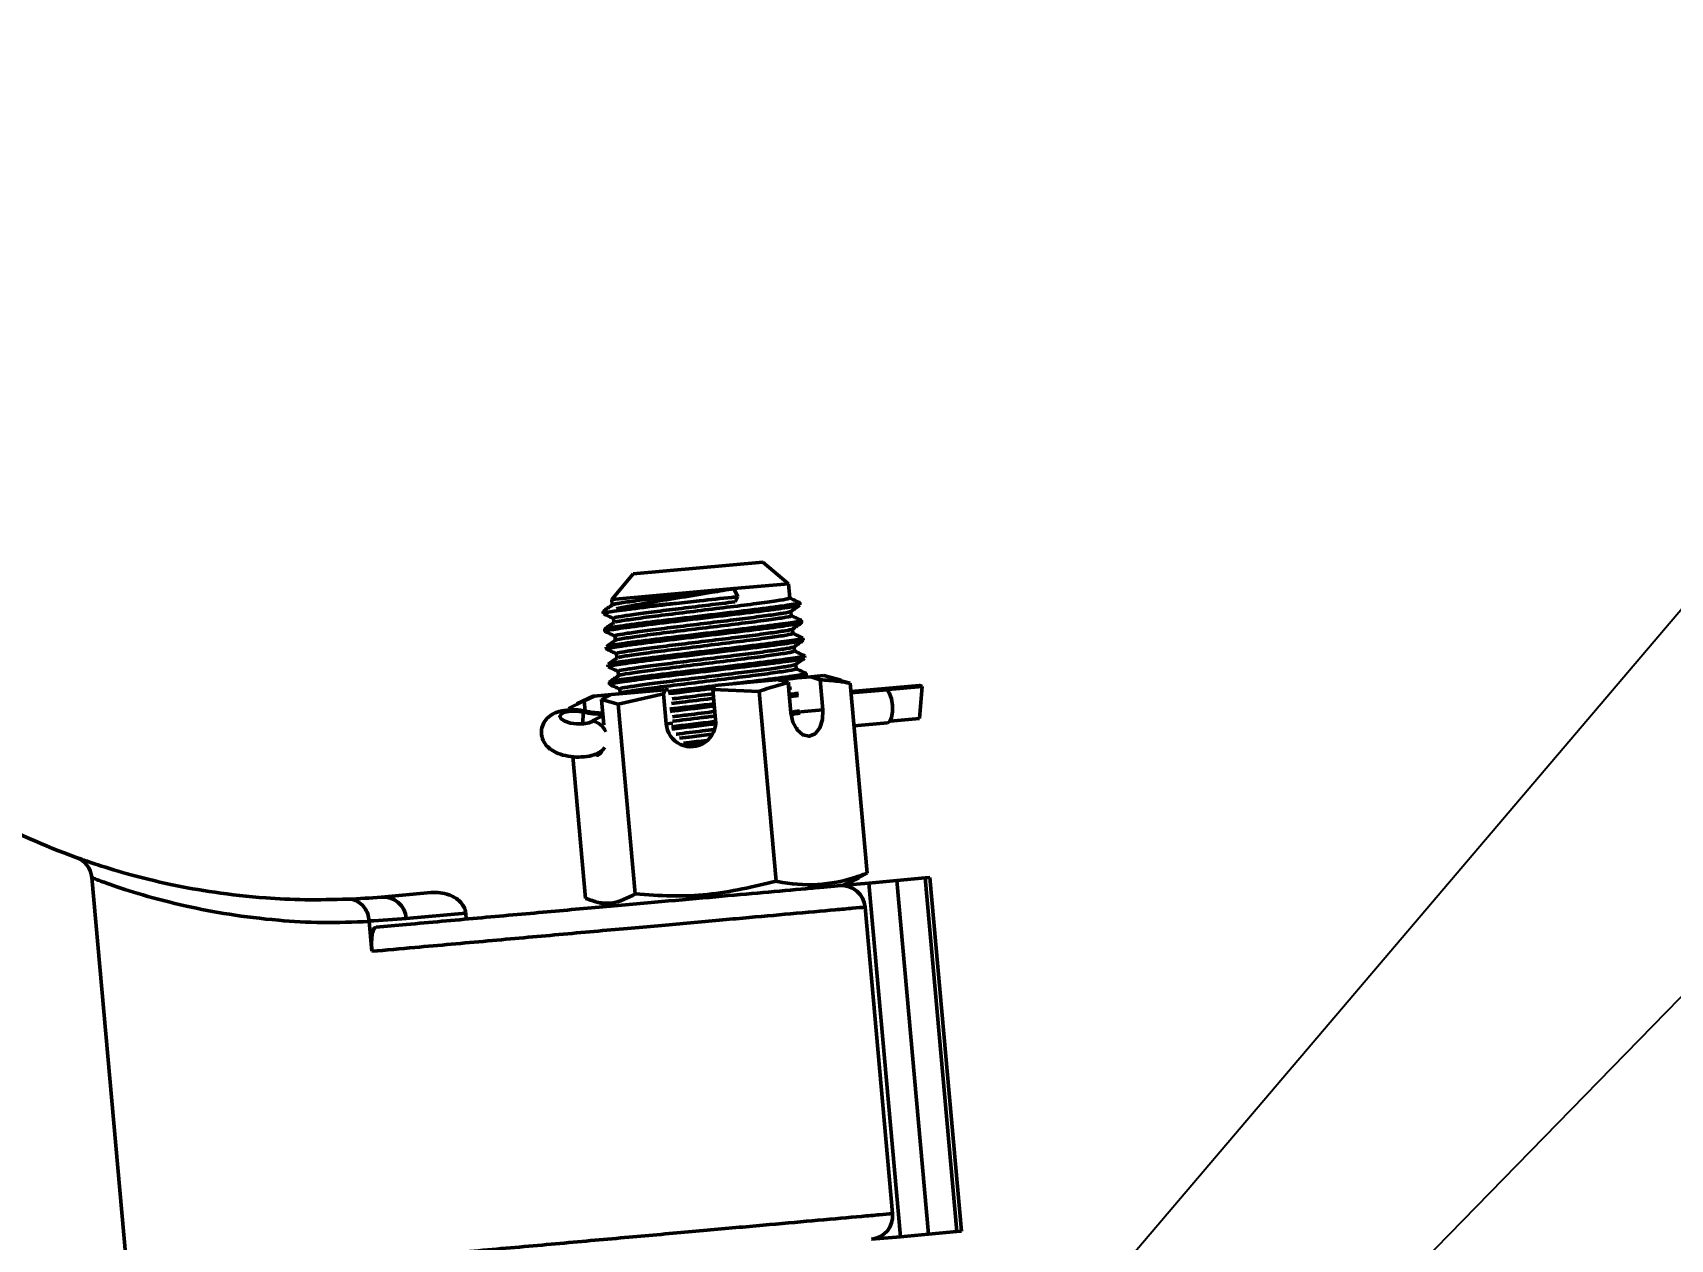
# Model space of a CAD drawing. Header units: millimetres. Extents: x 10 to 584, y 10 to 410.
# Drawn here: x 437.3 to 464.98, y 274.09 to 294.48 of the extents above; entities that cross this region are included whole.
import ezdxf

# ---------------------------------------------------------------- set-up
doc = ezdxf.new("R2010")
doc.units = ezdxf.units.MM
doc.header["$PDSIZE"] = -1
doc.layers.add('10', color=7, linetype='Continuous')
doc.layers.add('SLD-0', color=7, linetype='Continuous')
doc.styles.add('SLDTEXTSTYLE2', font='TXT', dxfattribs={"width": 0.7})
doc.dimstyles.new('SLDDIMSTYLE2', dxfattribs={"dimtxt": 3.5, "dimasz": 4.08, "dimexe": 0, "dimexo": 0.0625, "dimgap": 0.875, "dimtad": 1, "dimlfac": 5, "dimrnd": 1e-09, "dimzin": 12, "dimdsep": 46, "dimtxsty": 'SLDTEXTSTYLE2', "dimsah": 1, "dimcen": 0.09, "dimadec": 0, "dimazin": 3, "dimtfac": 1, "dimtmove": 0, "dimatfit": 0, "dimfxl": 1, "dimfrac": 2, "dimtolj": 1, "dimarcsym": 0})
doc.dimstyles.new('SLDDIMSTYLE3', dxfattribs={"dimtxt": 0.18, "dimasz": 1.016, "dimexe": 0, "dimexo": 0.0625, "dimgap": 0, "dimtad": 0, "dimtih": 1, "dimtoh": 1, "dimdec": 0, "dimrnd": 1e-09, "dimzin": 0, "dimdsep": 46, "dimtxsty": 'Standard', "dimblk1": 'DOT', "dimblk2": 'DOT', "dimsah": 1, "dimcen": 0.09, "dimadec": 0, "dimazin": 0, "dimtfac": 1.016, "dimtdec": 0, "dimtofl": 0, "dimtmove": 0, "dimatfit": 3, "dimldrblk": 'DOT', "dimfxl": 1, "dimfrac": 2, "dimtolj": 1, "dimtzin": 0, "dimarcsym": 0})

# ---------------------------------------------------------------- blocks, each defined once
blk = doc.blocks.new('_D_4')
at = {"layer": 'Defpoints', "color": 0, "lineweight": 50, "transparency": 16777216}
for p in [(453.9, 268.246), (454.248, 264.357), (446.678, 263.679)]:
    blk.add_point(p, dxfattribs=at)
at = {"layer": 'SLD-0', "color": 0, "lineweight": -2, "transparency": 16777216}
for p, q in [((457.964, 268.61), (476.593, 270.279)), ((446.33, 267.568), (453.9, 268.246)), ((454.243, 264.42), (453.9, 268.246)), ((446.673, 263.742), (446.33, 267.568)), ((442.266, 267.204), (438.203, 266.84))]:
    blk.add_line(p, q, dxfattribs=at)
at = {"layer": 'SLD-0', "color": 0, "lineweight": 50, "transparency": 16777216}
for points in [[(457.903, 269.287), (458.024, 267.933), (453.9, 268.246)], [(442.206, 267.881), (442.327, 266.527), (446.33, 267.568)]]:
    blk.add_solid(points, dxfattribs=at)
at = {"layer": 'SLD-0', "color": 0, "transparency": 16777216, "insert": (469.221, 278.696), "char_height": 3.5, "attachment_point": 2, "rotation": 5.1184, "style": 'SLDTEXTSTYLE2'}
blk.add_mtext('\\A1;%%C38\\SH7^ t6;', dxfattribs=at)
blk = doc.blocks.new('_Dot')
at = {"color": 0, "linetype": 'ByBlock', "lineweight": -2}
blk.add_line((-0.5, 0), (-1, 0), dxfattribs=at)
at = {"color": 0, "linetype": 'ByBlock', "const_width": 0.5}
blk.add_lwpolyline([(-0.25, 0, 1), (0.25, 0, 1)], format="xyb", close=True, dxfattribs=at)

msp = doc.modelspace()

# ---------------------------------------------------------------- linework, layer by layer
at = {"color": 7, "linetype": 'Continuous', "lineweight": 50}
for p, q in [((447.4494, 285.337), (449.6406, 285.5333)), ((450.0747, 285.1705), (449.6406, 285.5333)), ((447.4494, 285.337), (447.0867, 284.9029)), ((450.0747, 285.1705), (449.1522, 285.0879)), ((450.0965, 284.9278), (450.0747, 285.1705)), ((449.1522, 285.0879), (447.0867, 284.9029)), ((447.0867, 284.9029), (447.0949, 284.8109)), ((449.1522, 285.0879), (449.2193, 284.9507)), ((449.2193, 284.9507), (449.1723, 284.8638)), ((446.9417, 284.7017), (446.945, 284.6643)), ((446.9539, 284.7088), (446.9516, 284.7048)), ((447.1151, 284.5854), (447.1217, 284.5121)), ((450.1232, 284.6289), (450.1167, 284.7023)), ((450.2699, 284.8115), (450.2666, 284.8489)), ((446.9685, 284.4029), (446.9718, 284.3655)), ((450.15, 284.3301), (450.1434, 284.4035)), ((450.2967, 284.5127), (450.2933, 284.5501)), ((446.9952, 284.104), (446.9986, 284.0667)), ((447.1419, 284.2866), (447.1485, 284.2133)), ((450.1768, 284.0314), (450.1702, 284.1047)), ((450.3234, 284.214), (450.3201, 284.2513)), ((447.022, 283.8052), (447.0253, 283.7679)), ((447.1687, 283.9878), (447.1752, 283.9145)), ((450.2035, 283.7325), (450.197, 283.8059)), ((450.339, 283.9546), (450.3463, 283.9536)), ((450.3502, 283.9151), (450.3469, 283.9524)), ((447.0487, 283.5065), (447.0521, 283.4691)), ((447.1954, 283.689), (447.202, 283.6157)), ((449.9219, 283.5504), (448.8228, 283.452)), ((450.071, 283.4971), (449.9219, 283.5504)), ((450.1164, 282.9906), (450.071, 283.4971)), ((450.4616, 283.5988), (450.2204, 283.5772)), ((450.3383, 283.5877), (450.3749, 283.6135)), ((450.377, 283.6163), (450.3736, 283.6537)), ((450.6756, 283.618), (450.4616, 283.5988)), ((450.4616, 283.5988), (450.6107, 283.5454)), ((450.6107, 283.5454), (450.6561, 283.0389)), ((450.9676, 283.5404), (450.6756, 283.618)), ((451.1199, 283.4879), (450.965, 283.5306)), ((451.4073, 280.2791), (451.1199, 283.4879)), ((446.7713, 283.2682), (446.4977, 283.14)), ((446.6214, 283.1881), (446.7897, 283.2699)), ((446.7897, 283.2699), (446.7713, 283.2682)), ((446.7897, 283.2699), (447.0847, 283.2963)), ((447.0847, 283.2963), (446.9164, 283.2145)), ((446.9164, 283.2145), (447.1989, 283.1367)), ((446.9548, 282.7852), (446.9164, 283.2145)), ((447.9881, 283.3772), (447.0847, 283.2963)), ((447.1989, 283.1367), (447.963, 283.3083)), ((447.2307, 283.3182), (447.2163, 283.3081)), ((447.2222, 283.3902), (447.2288, 283.3169)), ((447.963, 283.3083), (447.9881, 283.3772)), ((447.963, 283.3083), (448.0084, 282.8017)), ((447.9881, 283.3772), (448.0489, 283.3827)), ((448.8228, 283.452), (448.7977, 283.383)), ((448.8431, 282.8765), (448.7977, 283.383)), ((448.7977, 283.383), (449.5802, 283.35)), ((449.8676, 280.1412), (449.5802, 283.35)), ((450.1242, 283.4077), (450.0797, 283.3998)), ((452.2872, 283.4511), (451.1325, 283.3476)), ((451.1346, 283.3234), (452.3336, 283.4308)), ((451.1346, 283.3234), (451.7446, 283.3781)), ((452.2924, 282.8936), (452.3336, 283.4308)), ((446.3572, 283.0613), (446.6214, 283.1881)), ((446.5936, 282.8002), (446.609, 283.0006)), ((446.6214, 283.1881), (446.6366, 283.0176)), ((447.4863, 279.9279), (447.1989, 283.1367)), ((450.1172, 283.1783), (450.0998, 283.1755)), ((450.126, 283.1038), (450.1065, 283.1007)), ((450.6561, 283.0389), (450.2779, 283.005)), ((448.0084, 282.8017), (448.1183, 282.8116)), ((450.2445, 282.7145), (450.2142, 282.71)), ((451.1842, 282.7699), (451.7499, 282.8206)), ((451.7921, 282.8488), (452.2924, 282.8936)), ((446.9715, 282.4014), (446.9324, 282.3588)), ((448.6426, 282.4771), (448.3647, 282.444)), ((446.6446, 279.8525), (446.43, 282.2488)), ((446.9336, 282.3594), (446.9344, 282.3596)), ((439.4016, 267.8713), (438.297, 280.2039)), ((450.9932, 280.0722), (451.2652, 280.1997)), ((451.2629, 280.2045), (451.4073, 280.2791)), ((451.4313, 280.1114), (451.9088, 280.1542)), ((451.9088, 280.1542), (452.3877, 280.1971)), ((451.9088, 280.1542), (452.4441, 274.1781)), ((452.3877, 280.1971), (452.4637, 280.2039)), ((452.923, 274.221), (452.3877, 280.1971)), ((452.999, 274.2278), (452.4637, 280.2039)), ((443.1909, 279.8753), (444.0304, 279.9505)), ((450.9459, 280.0679), (451.4313, 280.1114)), ((451.9666, 274.1353), (451.4313, 280.1114)), ((444.6184, 279.6016), (443.6149, 279.5117)), ((444.6184, 279.6016), (444.6273, 279.502)), ((446.7986, 279.7996), (447.0889, 279.7224)), ((451.8338, 274.525), (451.3699, 279.7043)), ((442.9874, 279.4715), (442.9883, 279.4612)), ((442.9883, 279.4612), (443.0334, 278.9576)), ((451.4812, 274.0918), (451.9666, 274.1353)), ((452.4441, 274.1781), (451.9666, 274.1353)), ((452.4441, 274.1781), (452.923, 274.221)), ((452.999, 274.2278), (452.923, 274.221))]:
    msp.add_line(p, q, dxfattribs=at)
at = {"color": 7, "linetype": 'Continuous', "lineweight": 50, "flags": 128}
for points in [[(451.7446, 283.3781), (451.7858, 283.3168), (451.8175, 283.2239), (451.835, 283.1137), (451.8357, 283.0028), (451.8193, 282.9081), (451.7884, 282.8441), (451.7499, 282.8206)], [(452.3336, 283.4308), (452.2893, 283.4512), (452.2872, 283.4511)], [(446.7668, 282.8497), (446.7044, 282.8188), (446.6108, 282.8015), (446.5001, 282.8005), (446.3894, 282.8159), (446.2953, 282.8453), (446.2323, 282.8843), (446.2099, 282.927), (446.2315, 282.9668), (446.2939, 282.9977), (446.3876, 283.0149), (446.4982, 283.0159), (446.609, 283.0006)], [(446.609, 283.0006), (446.6495, 283.0155), (446.6504, 283.0153)], [(450.6561, 283.0389), (450.6501, 282.8751), (450.6039, 282.7325), (450.5246, 282.6329), (450.4242, 282.5914), (450.318, 282.6144), (450.2222, 282.6983), (450.1514, 282.8304), (450.1164, 282.9906)], [(446.8077, 282.2859), (446.8522, 282.2715), (446.9057, 282.3088), (446.9302, 282.3563)]]:
    msp.add_lwpolyline(points, dxfattribs=at)
at = {"color": 7, "linetype": 'Continuous', "lineweight": 50}
for centre, radius, start, end in [((446.9939, 284.7891), 1.8295, 257.85405, 268.28409), ((447.0499, 282.4714), 0.4725, 103.22747, 126.80625), ((446.6917, 282.5347), 0.3238, 24.40001, 76.58682), ((448.4262, 282.8344), 0.4191, 184.46738, 5.76934), ((442.1203, 291.8274), 12, 241.88749, 250.09486), ((437.8986, 280.1682), 0.4, 5.11836, 70.09486), ((442.1203, 291.8274), 12, 272.43589, 275.11836), ((443.221, 279.4814), 0.395, 4.38989, 94.37088), ((450.976, 279.6741), 0.395, 4.38989, 94.37088), ((442.5086, 291.8622), 12.4, 272.21301, 275.11836), ((451.4408, 274.4848), 0.395, 275.86584, 5.84683)]:
    msp.add_arc(centre, radius, start, end, dxfattribs=at)
for points, knots in [([(449.1522, 285.0879), (449.0249, 285.0723), (448.7381, 285.0372), (448.2599, 284.9784), (447.7866, 284.9208), (447.4068, 284.8698), (447.1554, 284.8324), (447.1218, 284.8191), (447.1061, 284.813)], [0, 0, 0, 0, 0.1406581, 0.3170646, 0.49347, 0.6698617, 0.8462662, 1, 1, 1, 1]), ([(449.1723, 284.8638), (449.0269, 284.846), (448.7341, 284.8101), (448.2703, 284.7532), (447.8406, 284.7008), (447.4798, 284.6532), (447.233, 284.6164), (447.1123, 284.5943), (447.1278, 284.5886), (447.1323, 284.587)], [0, 0, 0, 0, 0.1557354, 0.3135415, 0.4678659, 0.6254208, 0.781789, 0.9369221, 1, 1, 1, 1]), ([(450.0778, 284.9261), (450.0781, 284.9224), (450.0788, 284.9132), (449.8873, 284.8825), (449.5516, 284.8353), (449.1028, 284.7796), (448.5997, 284.7181), (448.0979, 284.6567), (447.6516, 284.6012), (447.3226, 284.5547), (447.1426, 284.5259), (447.144, 284.5178), (447.1445, 284.515)], [0, 0, 0, 0, 0.073379, 0.1824516, 0.291516, 0.4005886, 0.5096536, 0.6187219, 0.7277898, 0.8368546, 0.945927, 1, 1, 1, 1]), ([(449.1522, 285.0879), (449.0293, 285.0671), (448.747, 285.0193), (448.2595, 284.9386), (447.7596, 284.8586), (447.3898, 284.7927), (447.2251, 284.759), (447.1664, 284.747)], [0, 0, 0, 0, 0.1770522, 0.4063804, 0.6354729, 0.8700814, 1, 1, 1, 1]), ([(448.1764, 284.8375), (448.3081, 284.8517), (448.6219, 284.8858), (448.9809, 284.9248), (449.1853, 284.947), (449.2193, 284.9507)], [0, 0, 0, 0, 0.3758504, 0.8960491, 1, 1, 1, 1]), ([(450.2649, 284.8508), (450.2365, 284.864), (450.1803, 284.8901), (450.1241, 284.9162), (450.0964, 284.9291)], [0, 0, 0, 0, 0.5055345, 1, 1, 1, 1]), ([(447.0969, 284.8123), (447.0713, 284.7942), (447.0201, 284.7582), (446.9689, 284.7221), (446.9433, 284.7041)], [0, 0, 0, 0, 0.4999693, 1, 1, 1, 1]), ([(446.9475, 284.662), (446.9759, 284.6488), (447.0318, 284.6228), (447.0877, 284.5968), (447.1153, 284.5841)], [0, 0, 0, 0, 0.50795193, 1, 1, 1, 1]), ([(448.1764, 284.8375), (448.0875, 284.8269), (447.8916, 284.8036), (447.6152, 284.7697), (447.3617, 284.7368), (447.1605, 284.7088), (447.0226, 284.6872), (446.9496, 284.6721), (446.9525, 284.667), (446.9535, 284.6651)], [0, 0, 0, 0, 0.1286758, 0.283437, 0.4407053, 0.5971728, 0.7502442, 0.9056209, 1, 1, 1, 1]), ([(450.2653, 284.8487), (450.2657, 284.8486), (450.2776, 284.8462), (450.2363, 284.8356), (450.1379, 284.8174), (449.9688, 284.7927), (449.7438, 284.7624), (449.4713, 284.7279), (449.1648, 284.6912), (448.8351, 284.6518), (448.4941, 284.6111), (448.1599, 284.5712), (447.8458, 284.5339), (447.5628, 284.4986), (447.3232, 284.467), (447.1376, 284.4405), (447.0206, 284.4208), (446.9664, 284.4089), (446.9727, 284.4057), (446.9734, 284.4054)], [0, 0, 0, 0, 0.0026082, 0.0692005, 0.1343882, 0.2000058, 0.2667416, 0.3331936, 0.3981947, 0.4640818, 0.5308676, 0.5971439, 0.662058, 0.7281811, 0.7949805, 0.8610463, 0.9259732, 0.9922979, 1, 1, 1, 1]), ([(450.2619, 284.8082), (450.2556, 284.805), (450.2415, 284.7978), (450.1386, 284.7799), (449.9728, 284.7554), (449.7469, 284.725), (449.4747, 284.6905), (449.1682, 284.6538), (448.8385, 284.6145), (448.4974, 284.5738), (448.1632, 284.5339), (447.8492, 284.4965), (447.5662, 284.4613), (447.3265, 284.4296), (447.1413, 284.4032), (447.0227, 284.3833), (446.968, 284.3707), (446.9772, 284.3671), (446.9794, 284.3662)], [0, 0, 0, 0, 0.0524882, 0.1179077, 0.1837586, 0.2507317, 0.31742, 0.3826522, 0.4487736, 0.5157969, 0.5823089, 0.6474538, 0.713812, 0.7808489, 0.8471496, 0.9123074, 0.9788679, 1, 1, 1, 1]), ([(450.1187, 284.6285), (450.1202, 284.6284), (450.1485, 284.6251), (450.0457, 284.6047), (449.8054, 284.5675), (449.4142, 284.5155), (448.9397, 284.4578), (448.4295, 284.395), (447.944, 284.3361), (447.5321, 284.2826), (447.263, 284.2422), (447.1379, 284.2201), (447.1558, 284.2158), (447.1572, 284.2155)], [0, 0, 0, 0, 0.0062188, 0.1156122, 0.2250038, 0.334393, 0.4437896, 0.5531784, 0.6625758, 0.7719651, 0.8813589, 0.9907501, 1, 1, 1, 1]), ([(450.104, 284.6997), (450.1058, 284.6989), (450.1176, 284.6941), (450.0033, 284.6736), (449.7646, 284.6376), (449.4671, 284.5982), (449.1304, 284.5564), (448.7583, 284.511), (448.2978, 284.4544), (447.8672, 284.402), (447.5066, 284.3544), (447.2598, 284.3176), (447.1391, 284.2955), (447.1546, 284.2898), (447.1591, 284.2882)], [0, 0, 0, 0, 0.0173241, 0.1162161, 0.2156528, 0.3160317, 0.3632792, 0.4624392, 0.5629176, 0.6611792, 0.7614976, 0.8610606, 0.959837, 1, 1, 1, 1]), ([(447.1664, 284.747), (447.1792, 284.7482), (447.2179, 284.7516), (447.2908, 284.7581), (447.3883, 284.7669), (447.4958, 284.7765), (447.6123, 284.7869), (447.7609, 284.8002), (447.9471, 284.8169), (448.0994, 284.8306), (448.1764, 284.8375)], [0, 0, 0, 0, 0.057488, 0.1725521, 0.2876162, 0.4026804, 0.5177445, 0.6328086, 0.8144878, 1, 1, 1, 1]), ([(450.1143, 284.7006), (450.1399, 284.7186), (450.1911, 284.7547), (450.2423, 284.7907), (450.2679, 284.8088)], [0, 0, 0, 0, 0.49997116, 1, 1, 1, 1]), ([(450.2915, 284.5521), (450.2631, 284.5653), (450.207, 284.5914), (450.1509, 284.6174), (450.1231, 284.6303)], [0, 0, 0, 0, 0.5057614, 1, 1, 1, 1]), ([(447.1233, 284.5132), (447.0977, 284.4952), (447.0465, 284.4591), (446.9953, 284.4231), (446.9697, 284.405)], [0, 0, 0, 0, 0.49997437, 1, 1, 1, 1]), ([(446.9743, 284.3632), (447.0027, 284.35), (447.0586, 284.324), (447.1145, 284.298), (447.142, 284.2852)], [0, 0, 0, 0, 0.5081005, 1, 1, 1, 1]), ([(450.2924, 284.5098), (450.2927, 284.5096), (450.2982, 284.5065), (450.2439, 284.4947), (450.1272, 284.475), (449.9413, 284.4485), (449.7016, 284.4169), (449.4184, 284.3816), (449.1043, 284.3443), (448.77, 284.3043), (448.429, 284.2636), (448.0993, 284.2243), (447.7929, 284.1876), (447.5206, 284.1531), (447.2958, 284.1228), (447.1268, 284.0981), (447.0287, 284.0799), (446.9875, 284.0693), (446.9995, 284.0669), (446.9999, 284.0668)], [0, 0, 0, 0, 0.0045479, 0.0710762, 0.1362033, 0.2024754, 0.2694815, 0.3358072, 0.4009224, 0.4674054, 0.5343975, 0.6004862, 0.6656896, 0.7323485, 0.7992901, 0.8651082, 0.9304996, 0.9972989, 1, 1, 1, 1]), ([(450.2856, 284.5494), (450.2879, 284.5485), (450.2971, 284.5449), (450.2422, 284.5322), (450.1234, 284.5124), (449.938, 284.4859), (449.6982, 284.4542), (449.415, 284.4189), (449.1009, 284.3816), (448.7667, 284.3417), (448.4256, 284.301), (448.096, 284.2616), (447.7895, 284.2249), (447.5175, 284.1905), (447.2917, 284.1601), (447.1261, 284.1357), (447.0232, 284.1177), (447.0091, 284.1105), (447.0029, 284.1072)], [0, 0, 0, 0, 0.0214447, 0.0879455, 0.1530459, 0.2192907, 0.2862692, 0.3525676, 0.417656, 0.4841116, 0.5510762, 0.6171377, 0.6823142, 0.7489457, 0.8158598, 0.8816508, 0.9470152, 1, 1, 1, 1]), ([(450.1308, 284.4009), (450.1326, 284.4001), (450.1444, 284.3953), (450.0301, 284.3748), (449.7914, 284.3388), (449.4939, 284.2994), (449.1572, 284.2576), (448.785, 284.2122), (448.3245, 284.1556), (447.894, 284.1032), (447.5334, 284.0556), (447.2866, 284.0188), (447.1659, 283.9967), (447.1814, 283.991), (447.1859, 283.9894)], [0, 0, 0, 0, 0.01731138, 0.11620458, 0.2156426, 0.31602278, 0.36327097, 0.46243224, 0.56291194, 0.66117477, 0.76149453, 0.86105875, 0.95983645, 1, 1, 1, 1]), ([(450.1291, 284.3283), (450.1341, 284.3263), (450.1503, 284.3197), (449.9976, 284.2936), (449.695, 284.2497), (449.2658, 284.1952), (448.7708, 284.135), (448.2635, 284.0727), (447.7996, 284.0159), (447.4399, 283.9665), (447.2212, 283.9333), (447.2036, 283.9224), (447.1965, 283.918)], [0, 0, 0, 0, 0.0484871, 0.1581374, 0.2677793, 0.3774265, 0.4870695, 0.5967111, 0.7063599, 0.8160015, 0.9256518, 1, 1, 1, 1]), ([(450.141, 284.4018), (450.1666, 284.4198), (450.2178, 284.4559), (450.269, 284.4919), (450.2946, 284.51)], [0, 0, 0, 0, 0.499825, 1, 1, 1, 1]), ([(450.3173, 284.2538), (450.2889, 284.267), (450.2331, 284.2929), (450.1773, 284.3188), (450.1499, 284.3315)], [0, 0, 0, 0, 0.50876712, 1, 1, 1, 1]), ([(447.1506, 284.2148), (447.125, 284.1968), (447.0739, 284.1608), (447.0227, 284.1247), (446.9971, 284.1067)], [0, 0, 0, 0, 0.4999792, 1, 1, 1, 1]), ([(447.0011, 284.0644), (447.0295, 284.0512), (447.0854, 284.0252), (447.1413, 283.9992), (447.1688, 283.9864)], [0, 0, 0, 0, 0.5082496, 1, 1, 1, 1]), ([(450.3133, 284.2104), (450.3135, 284.2093), (450.3143, 284.2048), (450.2445, 284.1909), (450.1077, 284.1694), (449.906, 284.1413), (449.6527, 284.1085), (449.3597, 284.0725), (449.0388, 284.0345), (448.701, 283.9941), (448.3617, 283.9536), (448.0374, 283.915), (447.7394, 283.8788), (447.479, 283.8454), (447.2689, 283.8164), (447.1205, 283.7938), (447.0354, 283.7773), (447.0329, 283.7711), (447.0318, 283.7685)], [0, 0, 0, 0, 0.023248, 0.0894094, 0.1545921, 0.2212215, 0.28819, 0.354089, 0.4194351, 0.4862138, 0.5531043, 0.6187079, 0.6843167, 0.7512089, 0.8179854, 0.8833278, 0.9492316, 1, 1, 1, 1]), ([(450.3116, 284.2505), (450.3127, 284.2486), (450.3154, 284.2434), (450.2422, 284.2284), (450.1041, 284.2067), (449.9027, 284.1787), (449.6493, 284.1458), (449.3563, 284.1099), (449.0355, 284.0718), (448.6977, 284.0314), (448.3583, 283.9909), (448.0341, 283.9524), (447.736, 283.9162), (447.4757, 283.8827), (447.2653, 283.8538), (447.1181, 283.8312), (447.0382, 283.8161), (447.0346, 283.8109), (447.0334, 283.8092)], [0, 0, 0, 0, 0.0405852, 0.1068675, 0.1721693, 0.2389205, 0.3060113, 0.3720307, 0.4374961, 0.5043969, 0.5714096, 0.637133, 0.7028618, 0.7698762, 0.8367746, 0.9022365, 0.9682606, 1, 1, 1, 1]), ([(450.1576, 284.102), (450.1593, 284.1013), (450.1711, 284.0965), (450.0569, 284.076), (449.8182, 284.04), (449.5207, 284.0006), (449.1839, 283.9588), (448.8118, 283.9134), (448.3513, 283.8568), (447.9207, 283.8044), (447.5601, 283.7568), (447.3133, 283.72), (447.1926, 283.6979), (447.2081, 283.6922), (447.2126, 283.6906)], [0, 0, 0, 0, 0.0172986, 0.1161931, 0.2156324, 0.3160139, 0.3632627, 0.4624253, 0.5629063, 0.6611704, 0.7614914, 0.8610569, 0.9598359, 1, 1, 1, 1]), ([(450.1647, 284.0303), (450.1587, 284.0252), (450.1454, 284.0139), (449.9243, 283.9797), (449.5679, 283.9306), (449.1071, 283.874), (448.6002, 283.8118), (448.104, 283.7514), (447.6707, 283.6966), (447.3652, 283.6524), (447.2107, 283.6269), (447.2202, 283.6206), (447.2224, 283.6191)], [0, 0, 0, 0, 0.0907758, 0.2003383, 0.3098941, 0.4194587, 0.5290147, 0.638577, 0.7481332, 0.8576889, 0.9672512, 1, 1, 1, 1]), ([(450.1678, 284.103), (450.1934, 284.121), (450.2446, 284.1571), (450.2958, 284.1931), (450.3214, 284.2112)], [0, 0, 0, 0, 0.4996782, 1, 1, 1, 1]), ([(450.3438, 283.955), (450.3154, 283.9682), (450.2597, 283.9941), (450.204, 284.02), (450.1766, 284.0327)], [0, 0, 0, 0, 0.5095393, 1, 1, 1, 1]), ([(447.1781, 283.9165), (447.1525, 283.8985), (447.1014, 283.8624), (447.0502, 283.8264), (447.0246, 283.8084)], [0, 0, 0, 0, 0.4999732, 1, 1, 1, 1]), ([(447.0278, 283.7655), (447.0563, 283.7523), (447.1122, 283.7264), (447.1681, 283.7004), (447.1955, 283.6876)], [0, 0, 0, 0, 0.50839919, 1, 1, 1, 1]), ([(450.3431, 283.9521), (450.3396, 283.9488), (450.3321, 283.9418), (450.2367, 283.9241), (450.0803, 283.9006), (449.8632, 283.8711), (449.5975, 283.8371), (449.2956, 283.8007), (448.9688, 283.7618), (448.6285, 283.7212), (448.2922, 283.681), (447.9742, 283.6433), (447.6855, 283.6076), (447.438, 283.5753), (447.2433, 283.5479), (447.1154, 283.5272), (447.0531, 283.5143), (447.0564, 283.5106), (447.0569, 283.5099)], [0, 0, 0, 0, 0.0588934, 0.124638, 0.1902371, 0.2571706, 0.3240446, 0.389507, 0.4554057, 0.5224255, 0.5891583, 0.6544342, 0.7206033, 0.787673, 0.854229, 0.9194184, 0.9858241, 1, 1, 1, 1]), ([(450.3399, 283.9116), (450.3369, 283.9092), (450.3291, 283.9031), (450.2393, 283.8867), (450.0838, 283.8633), (449.8665, 283.8337), (449.6008, 283.7998), (449.2989, 283.7634), (448.9722, 283.7245), (448.6318, 283.6838), (448.2955, 283.6436), (447.9775, 283.6059), (447.6889, 283.5703), (447.4413, 283.5379), (447.247, 283.5105), (447.1174, 283.4897), (447.0529, 283.4758), (447.059, 283.4714), (447.0609, 283.4699)], [0, 0, 0, 0, 0.0419133, 0.1076141, 0.1731696, 0.2400584, 0.3068879, 0.3723067, 0.4381615, 0.5051366, 0.571825, 0.6370574, 0.7031824, 0.7702074, 0.8367191, 0.9018651, 0.9682266, 1, 1, 1, 1]), ([(450.1843, 283.8032), (450.1861, 283.8025), (450.1979, 283.7977), (450.0836, 283.7772), (449.8449, 283.7412), (449.5474, 283.7018), (449.2107, 283.66), (448.8386, 283.6146), (448.3781, 283.558), (447.9475, 283.5056), (447.5869, 283.458), (447.3401, 283.4212), (447.2194, 283.399), (447.2349, 283.3934), (447.2394, 283.3918)], [0, 0, 0, 0, 0.0172858, 0.1161816, 0.2156222, 0.316005, 0.3632544, 0.4624183, 0.5629006, 0.661166, 0.7614883, 0.8610551, 0.9598354, 1, 1, 1, 1]), ([(450.1946, 283.8042), (450.2201, 283.8222), (450.2713, 283.8583), (450.3225, 283.8943), (450.3482, 283.9123)], [0, 0, 0, 0, 0.499531, 1, 1, 1, 1]), ([(447.2046, 283.6175), (447.179, 283.5995), (447.1278, 283.5634), (447.0766, 283.5274), (447.051, 283.5094)], [0, 0, 0, 0, 0.4999688, 1, 1, 1, 1]), ([(450.1894, 283.7312), (450.1939, 283.7305), (450.2194, 283.7261), (450.0991, 283.7037), (449.8324, 283.6637), (449.4252, 283.6105), (448.9414, 283.5518), (448.4315, 283.489), (447.9529, 283.4309), (447.5645, 283.3792), (447.2975, 283.3398), (447.2553, 283.3254), (447.2347, 283.3185)], [0, 0, 0, 0, 0.0231407, 0.1323295, 0.2415119, 0.3506946, 0.4598823, 0.5690643, 0.6782548, 0.7874367, 0.8966257, 1, 1, 1, 1]), ([(450.3688, 283.6532), (450.3704, 283.6528), (450.3816, 283.6499), (450.3351, 283.6385), (450.2276, 283.6196), (450.0514, 283.594), (449.82, 283.5632), (449.5419, 283.5282), (449.3116, 283.5007), (449.1742, 283.4843), (449.1456, 283.4809)], [0, 0, 0, 0, 0.025527, 0.1826026, 0.3362477, 0.4917567, 0.6495135, 0.806194, 0.9595771, 1, 1, 1, 1]), ([(449.5802, 283.35), (449.5865, 283.3524), (449.7476, 283.4142), (449.9125, 283.4565), (450.071, 283.4971)], [0, 0, 0, 0, 0.0387215, 1, 1, 1, 1]), ([(450.3722, 283.6159), (450.3737, 283.6155), (450.385, 283.6126), (450.3388, 283.6011), (450.2297, 283.5821), (450.0817, 283.5604), (449.9531, 283.5434), (449.9036, 283.5369)], [0, 0, 0, 0, 0.04353875, 0.31012942, 0.57089781, 0.83482961, 1, 1, 1, 1]), ([(450.1029, 283.4784), (450.1014, 283.478), (450.0966, 283.4769), (450.0826, 283.4749), (450.0731, 283.4736)], [0, 0, 0, 0, 0.3192549, 1, 1, 1, 1]), ([(450.3713, 283.6559), (450.3429, 283.6691), (450.2869, 283.6951), (450.231, 283.7211), (450.2034, 283.7339)], [0, 0, 0, 0, 0.5075103, 1, 1, 1, 1]), ([(450.6107, 283.5454), (450.7138, 283.5397), (450.8834, 283.5303), (451.0532, 283.4998), (451.1199, 283.4879)], [0, 0, 0, 0, 0.6070515, 1, 1, 1, 1]), ([(447.0546, 283.4667), (447.083, 283.4535), (447.1389, 283.4276), (447.1948, 283.4016), (447.2223, 283.3888)], [0, 0, 0, 0, 0.5085493, 1, 1, 1, 1]), ([(448.8192, 283.4419), (448.7326, 283.4316), (448.5335, 283.4078), (448.2658, 283.376), (448.1008, 283.3561), (448.038, 283.3486)], [0, 0, 0, 0, 0.3223825, 0.7420377, 1, 1, 1, 1]), ([(448.8048, 283.4025), (448.7242, 283.3929), (448.531, 283.3698), (448.2715, 283.3389), (448.1086, 283.3193), (448.048, 283.312)], [0, 0, 0, 0, 0.3099926, 0.7430659, 1, 1, 1, 1]), ([(448.8111, 283.2336), (448.7978, 283.2319), (448.6208, 283.2102), (448.3585, 283.1785), (448.1562, 283.153), (448.098, 283.1456)], [0, 0, 0, 0, 0.0550589, 0.7286026, 1, 1, 1, 1]), ([(448.815, 283.3096), (448.6764, 283.2926), (448.4293, 283.2624), (448.2067, 283.2349), (448.1089, 283.2228)], [0, 0, 0, 0, 0.5610998, 1, 1, 1, 1]), ([(450.2427, 283.32), (450.2301, 283.3179), (450.1938, 283.3118), (450.1303, 283.3031), (450.0889, 283.2974)], [0, 0, 0, 0, 0.3497894, 1, 1, 1, 1]), ([(450.2461, 283.2827), (450.2334, 283.2806), (450.1972, 283.2745), (450.1336, 283.2657), (450.0923, 283.2601)], [0, 0, 0, 0, 0.349785, 1, 1, 1, 1]), ([(446.6504, 283.0153), (446.6197, 283.0211), (446.5306, 283.0379), (446.371, 283.0428), (446.2058, 283.0182), (446.0729, 282.9631), (445.9722, 282.8782), (445.909, 282.7671), (445.8918, 282.6405), (445.9212, 282.5229), (445.9839, 282.4273), (446.071, 282.3527), (446.1898, 282.2927), (446.3473, 282.2506), (446.5346, 282.2347), (446.7063, 282.2517), (446.8387, 282.2917), (446.9061, 282.34), (446.9329, 282.3592)], [0, 0, 0, 0, 0.04060692, 0.11757665, 0.19906119, 0.26637573, 0.32279289, 0.3788317, 0.43444473, 0.48885297, 0.53749526, 0.58856084, 0.64957372, 0.72676892, 0.80430374, 0.8839694, 0.95384885, 1, 1, 1, 1]), ([(446.9371, 282.9838), (446.9041, 282.9843), (446.8157, 282.9856), (446.7172, 283.0011), (446.6583, 283.0136), (446.6504, 283.0153)], [0, 0, 0, 0, 0.3387699, 0.9108193, 1, 1, 1, 1]), ([(448.8195, 283.14), (448.7101, 283.1269), (448.4888, 283.1005), (448.2338, 283.0702), (448.1028, 283.0543), (448.071, 283.0505)], [0, 0, 0, 0, 0.4254669, 0.8603407, 1, 1, 1, 1]), ([(448.8229, 283.1026), (448.7134, 283.0896), (448.4922, 283.0631), (448.2371, 283.0329), (448.1061, 283.017), (448.0743, 283.0131)], [0, 0, 0, 0, 0.4254651, 0.8603389, 1, 1, 1, 1]), ([(448.8312, 283.0095), (448.6771, 282.9906), (448.4246, 282.9598), (448.2012, 282.932), (448.1141, 282.9212)], [0, 0, 0, 0, 0.6104925, 1, 1, 1, 1]), ([(448.8379, 282.9348), (448.7606, 282.9253), (448.5178, 282.8954), (448.2566, 282.8644), (448.1185, 282.8465), (448.1161, 282.8462)], [0, 0, 0, 0, 0.314679, 0.9879106, 1, 1, 1, 1]), ([(450.2685, 283.0211), (450.2431, 283.0169), (450.2041, 283.0106), (450.1385, 283.0017), (450.1157, 282.9986)], [0, 0, 0, 0, 0.6526327, 1, 1, 1, 1]), ([(450.2718, 282.9837), (450.2467, 282.9796), (450.2112, 282.9738), (450.1512, 282.9656), (450.1336, 282.9632)], [0, 0, 0, 0, 0.7075686, 1, 1, 1, 1]), ([(448.8403, 282.8405), (448.8146, 282.8374), (448.6759, 282.8209), (448.4271, 282.791), (448.2017, 282.7646), (448.1025, 282.7524), (448.0995, 282.752)], [0, 0, 0, 0, 0.1019626, 0.5488272, 0.9862528, 1, 1, 1, 1]), ([(448.8374, 282.8024), (448.8137, 282.7996), (448.6772, 282.7833), (448.4305, 282.7537), (448.2072, 282.7275), (448.1099, 282.7155), (448.109, 282.7154)], [0, 0, 0, 0, 0.0953551, 0.550221, 0.9954788, 1, 1, 1, 1]), ([(448.8186, 282.7059), (448.7535, 282.6978), (448.5384, 282.6714), (448.3106, 282.6442), (448.18, 282.6275), (448.1771, 282.6272)], [0, 0, 0, 0, 0.2979822, 0.9844441, 1, 1, 1, 1]), ([(448.7807, 282.6257), (448.6646, 282.6115), (448.4722, 282.588), (448.3025, 282.5669), (448.2353, 282.5585)], [0, 0, 0, 0, 0.6036812, 1, 1, 1, 1]), ([(448.6914, 282.5207), (448.5783, 282.5072), (448.4443, 282.4912), (448.3211, 282.4765), (448.3018, 282.4742)], [0, 0, 0, 0, 0.8430927, 1, 1, 1, 1]), ([(438.0348, 280.5444), (438.0545, 280.5372), (438.0945, 280.5226), (438.3828, 280.4221), (438.871, 280.2691), (439.5695, 280.0932), (440.3599, 279.9482), (441.1213, 279.8613), (441.8912, 279.8207), (442.382, 279.8324), (442.6304, 279.8383)], [0, 0, 0, 0, 0.0993431, 0.2016996, 0.3704781, 0.5429595, 0.6777879, 0.8153786, 0.9065795, 1, 1, 1, 1]), ([(442.9883, 279.4612), (442.7213, 279.4517), (442.1797, 279.4323), (441.3745, 279.4816), (440.5997, 279.5784), (439.8259, 279.7295), (439.1279, 279.9134), (438.6463, 280.0716), (438.3585, 280.1787), (438.3177, 280.1955), (438.297, 280.2039)], [0, 0, 0, 0, 0.1005495, 0.2039733, 0.3363578, 0.4720239, 0.6385405, 0.8085767, 0.9031955, 1, 1, 1, 1]), ([(451.4073, 280.2791), (451.3438, 280.2558), (451.07, 280.1551), (450.5639, 280.0539), (450.1075, 280.0958), (449.8742, 280.14), (449.8676, 280.1412)], [0, 0, 0, 0, 0.1280641, 0.5517078, 0.9873841, 1, 1, 1, 1]), ([(443.1028, 279.3654), (443.2737, 279.3807), (443.8406, 279.4315), (444.821, 279.5193), (445.8118, 279.608), (446.5494, 279.6741), (447.2536, 279.7372), (448.0792, 279.8111), (448.9701, 279.8909), (449.7794, 279.9634), (450.3553, 280.015), (450.7488, 280.0503), (450.8803, 280.062), (450.9459, 280.0679)], [0, 0, 0, 0, 0.0482448, 0.1600022, 0.2719453, 0.3274379, 0.3829589, 0.4975371, 0.6167615, 0.7376948, 0.8671969, 0.9336485, 1, 1, 1, 1]), ([(444.6184, 279.6016), (444.6148, 279.6235), (444.6068, 279.6727), (444.5663, 279.7513), (444.478, 279.8474), (444.2957, 279.9423), (444.1328, 279.9596), (444.0308, 279.9505), (444.0304, 279.9505)], [0, 0, 0, 0, 0.0664511, 0.1493897, 0.2838068, 0.5456657, 0.9980653, 1, 1, 1, 1]), ([(447.4863, 279.9279), (447.3538, 279.8592), (447.1527, 279.7548), (446.8661, 279.7739), (446.7185, 279.8263), (446.6446, 279.8525)], [0, 0, 0, 0, 0.4909498, 0.7453892, 1, 1, 1, 1]), ([(449.8676, 280.1412), (449.4836, 280.0499), (448.9006, 279.9114), (448.0968, 279.8841), (447.6898, 279.9133), (447.4863, 279.9279)], [0, 0, 0, 0, 0.49094981, 0.74538918, 1, 1, 1, 1]), ([(442.6304, 279.8383), (442.6309, 279.8383), (442.6634, 279.8396), (442.7332, 279.8308), (442.8298, 279.7819), (442.9102, 279.6987), (442.9677, 279.5936), (442.9809, 279.5122), (442.9874, 279.4715)], [0, 0, 0, 0, 0.0030256, 0.1993083, 0.4227733, 0.6219903, 0.810795, 1, 1, 1, 1]), ([(451.3699, 279.7043), (451.3699, 279.7043), (451.3138, 279.6993), (451.1662, 279.686), (450.7678, 279.6504), (450.1653, 279.5964), (449.3175, 279.5204), (448.3986, 279.4381), (447.5355, 279.3608), (446.7938, 279.2944), (446.0181, 279.2249), (444.994, 279.1332), (443.9209, 279.0371), (443.2746, 278.9792), (443.0334, 278.9576)], [0, 0, 0, 0, 0.00000102, 0.0638122, 0.12770761, 0.25956181, 0.37620367, 0.49440595, 0.60523585, 0.66223759, 0.7192101, 0.82682831, 0.93539547, 1, 1, 1, 1]), ([(443.0334, 278.9576), (443.0308, 278.9974), (443.0256, 279.077), (443.0302, 279.1852), (443.0436, 279.2761), (443.0675, 279.3474), (443.0904, 279.3591), (443.1028, 279.3654)], [0, 0, 0, 0, 0.17482641, 0.34921746, 0.5345269, 0.74779817, 1, 1, 1, 1]), ([(443.4973, 273.7783), (443.7385, 273.7999), (444.3827, 273.8576), (445.4557, 273.9537), (446.4737, 274.0449), (447.2403, 274.1136), (447.9839, 274.1802), (448.8489, 274.2577), (449.7771, 274.3408), (450.6184, 274.4162), (451.2183, 274.4699), (451.6281, 274.5066), (451.7653, 274.5189), (451.8338, 274.525)], [0, 0, 0, 0, 0.0646046, 0.1726008, 0.2807892, 0.3360902, 0.3914173, 0.5055875, 0.6221748, 0.7404322, 0.8685615, 0.9343267, 1, 1, 1, 1])]:
    msp.add_open_spline(points, degree=3, knots=knots, dxfattribs=at)

# ---------------------------------------------------------------- dimensions: what is measured, and where the dimension line sits
at = {"layer": 'SLD-0'}
dim = msp.add_linear_dim(base=(453.8999, 268.2461), p1=(446.6785, 263.6794), p2=(454.2482, 264.3574), angle=5.11836, text='%%C<>\\SH7^ t6;', dimstyle='SLDDIMSTYLE2', dxfattribs=at)
dim.commit()
dim.dimension.update_dxf_attribs({"geometry": '_D_4', "text_midpoint": (470.0276, 269.6907), "dimtype": 160})

# ---------------------------------------------------------------- leaders
at = {"layer": '10'}
for points in [[(449.8462, 266.7298), (503.9952, 330.3874)], [(453.3977, 266.1481), (503.9952, 317.9177)]]:
    msp.add_leader(points, dimstyle='SLDDIMSTYLE3', dxfattribs=at)

doc.saveas('drawing.dxf')
